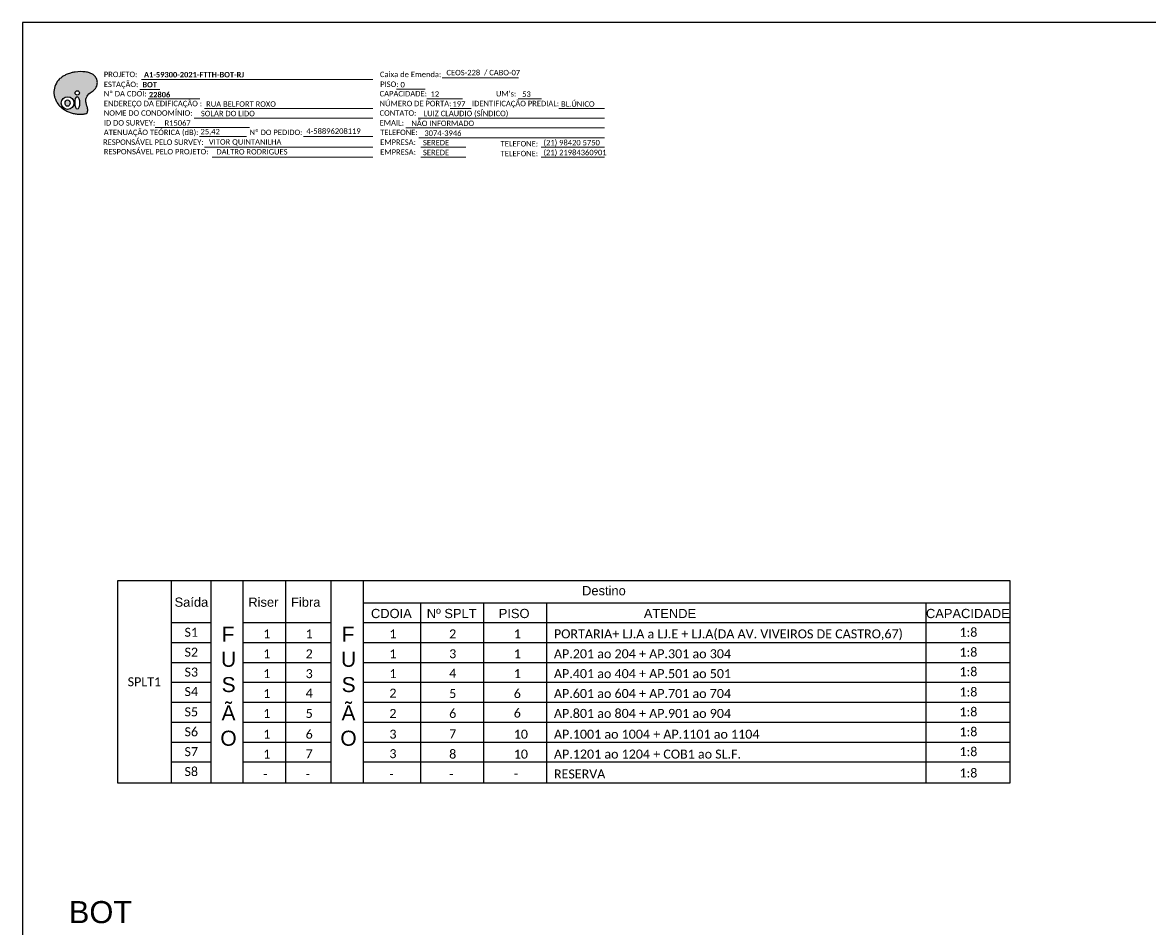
# Model space of a CAD drawing. Header units: metres. Extents: x -1286 to -445, y -500 to 94.
# Drawn here: x -1286.1 to -915.4, y -203.9 to 94.2 of the extents above; entities that cross this region are included whole.
import ezdxf
from ezdxf.enums import TextEntityAlignment as Align

# ---------------------------------------------------------------- set-up
doc = ezdxf.new("R2010")
doc.units = ezdxf.units.M
doc.styles.add('ARIAL', font='arial.ttf')
doc.styles.add('WMF-Calibri0', font='calibri.ttf')
doc.styles.add('WMF-Calibri1', font='calibrib.ttf')

# ---------------------------------------------------------------- blocks, each defined once
blk = doc.blocks.new('OI')
h = blk.add_hatch(color=40)
edge = h.paths.add_edge_path()
edge.add_spline(control_points=[(4.35, -0.67), (3.92, -0.99), (3.26, -1.5), (2.81, -2.59), (2.9, -3.5), (3.06, -4.27), (3.31, -4.85), (3.37, -5.39), (3.4, -5.88), (3.2, -6.4), (2.54, -6.61), (1.65, -6.63), (0.55, -6.67), (-0.56, -6.42), (-1.61, -6.14), (-2.77, -5.61), (-3.92, -4.77), (-4.89, -3.7), (-5.34, -2.65), (-5.6, -1.94), (-5.85, -0.96), (-5.71, 0.47), (-5.1, 2.02), (-4.14, 3.02), (-3.3, 3.61), (-2.37, 4.16), (-1.36, 4.44), (-0.56, 4.7), (0.79, 4.85), (2.24, 4.97), (3.79, 4.57), (4.67, 4.21), (5.44, 3.65), (5.76, 2.99), (6.03, 2.21), (6.01, 1.46), (5.72, 0.64), (5.31, 0.08), (4.88, -0.38), (4.51, -0.55), (4.35, -0.67)], knot_values=[0, 0, 0, 0, 1.60434, 2.417191, 3.427595, 4.282808, 4.776746, 5.304182, 5.888771, 6.258406, 6.858137, 7.79129, 8.986195, 10.124242, 11.187857, 12.242908, 13.953784, 15.414161, 16.515391, 17.349188, 17.675853, 19.552021, 21.515531, 22.568638, 23.63245, 24.621084, 25.782718, 26.745347, 27.142653, 29.870543, 31.004649, 31.921532, 32.709589, 33.801391, 34.042471, 35.192333, 35.971461, 36.628871, 37.254359, 37.836911, 37.836911, 37.836911, 37.836911], degree=3, periodic=0)
h.paths.add_polyline_path([(1.13, -0.87, -1), (-0.04, -0.87, -1)], flags=16)
edge = h.paths.add_edge_path(flags=16)
edge.add_ellipse((0.56, -3.59), major_axis=(-0.02, 1.71), ratio=0.361305, start_angle=0, end_angle=360)
h.paths.add_polyline_path([(-0.36, -3.62, -1), (-3.8, -3.62, -1)], flags=16)
edge = h.paths.add_edge_path(flags=0)
edge.add_ellipse((-2.08, -3.62), major_axis=(0, 0.885), ratio=0.758294, start_angle=0, end_angle=360)
at = {"color": 40}
for centre, radius in [((-2.08, -3.62), 1.72), ((0.54, -0.87), 0.587)]:
    blk.add_circle(centre, radius, dxfattribs=at)
blk.add_ellipse((-2.08, -3.62), major_axis=(0, 0.885), ratio=0.758294, start_param=-3.141592653589792, end_param=3.141592653589792, dxfattribs=at)
blk.add_ellipse((0.56, -3.59), major_axis=(-0.02, 1.71), ratio=0.361305, dxfattribs=at)
at = {"color": 40, "start_tangent": (-0.800898, -0.598801), "end_tangent": (-0.800898, -0.598801)}
blk.add_spline([(4.35, -0.67), (3.2, -1.78), (2.9, -2.54), (2.92, -3.55), (3.12, -4.38), (3.28, -4.85), (3.37, -5.37), (3.35, -5.95), (3.2, -6.29), (2.66, -6.55), (1.73, -6.63), (0.54, -6.62), (-0.58, -6.41), (-1.6, -6.11), (-2.56, -5.67), (-3.95, -4.67), (-4.89, -3.56), (-5.37, -2.56), (-5.64, -1.78), (-5.72, -1.46), (-5.63, 0.42), (-4.84, 2.22), (-4.13, 2.99), (-3.27, 3.62), (-2.4, 4.09), (-1.3, 4.47), (-0.37, 4.72), (0.02, 4.77), (2.75, 4.8), (3.85, 4.53), (4.69, 4.16), (5.31, 3.68), (5.85, 2.73), (5.93, 2.5), (5.94, 1.35), (5.67, 0.62), (5.29, 0.08), (4.84, -0.36), (4.35, -0.67)], degree=3, dxfattribs=at)

msp = doc.modelspace()

# ---------------------------------------------------------------- linework, layer by layer
for p, q in [((-1254.76, -89.23), (-961.56, -89.23)), ((-1254.76, -155.82), (-1254.76, -89.23)), ((-1237.19, -89.23), (-1237.19, -155.82)), ((-1224.21, -89.23), (-1224.21, -155.82)), ((-1213.54, -155.82), (-1213.54, -89.23)), ((-1199.61, -89.23), (-1199.61, -155.82)), ((-1184.76, -89.23), (-1184.76, -155.82)), ((-1174.08, -89.23), (-1174.08, -155.82)), ((-961.56, -89.23), (-961.56, -155.82)), ((-1174.08, -96.5), (-961.56, -96.5)), ((-1155.29, -96.5), (-1155.29, -155.82)), ((-1134.58, -96.5), (-1134.58, -155.82)), ((-1113.91, -96.5), (-1113.91, -155.82)), ((-989.22, -96.5), (-989.22, -155.82)), ((-1237.19, -103.04), (-1224.21, -103.04)), ((-1213.54, -103.04), (-1184.76, -103.04)), ((-1174.08, -103.04), (-961.56, -103.04)), ((-1237.19, -109.58), (-1224.21, -109.58)), ((-1213.54, -109.58), (-1184.76, -109.58)), ((-1174.08, -109.58), (-961.56, -109.58)), ((-1237.19, -116.11), (-1224.21, -116.11)), ((-1213.54, -116.11), (-1184.76, -116.11)), ((-1174.08, -116.11), (-961.56, -116.11)), ((-1237.19, -122.65), (-1224.21, -122.65)), ((-1213.54, -122.65), (-1184.76, -122.65)), ((-1174.08, -122.65), (-961.56, -122.65)), ((-1237.19, -129.19), (-1224.21, -129.19)), ((-1213.54, -129.19), (-1184.76, -129.19)), ((-1174.08, -129.19), (-961.56, -129.19)), ((-1237.19, -135.73), (-1224.21, -135.73)), ((-1213.54, -135.73), (-1184.76, -135.73)), ((-1174.08, -135.73), (-961.56, -135.73)), ((-1237.19, -142.27), (-1224.21, -142.27)), ((-1213.54, -142.27), (-1184.76, -142.27)), ((-1174.08, -142.27), (-961.56, -142.27)), ((-1237.19, -148.81), (-1224.21, -148.81)), ((-1213.54, -148.81), (-1184.76, -148.81)), ((-1174.08, -148.81), (-961.56, -148.81)), ((-961.56, -155.82), (-1254.76, -155.82))]:
    msp.add_line(p, q)
msp.add_lwpolyline([(-1286.07, -499.81), (-445.07, -499.81), (-445.07, 94.19), (-1286.07, 94.19)], close=True)
at = {"color": 7, "lineweight": 0}
for points in [[(-1246.96, 75.52), (-1170.98, 75.52)], [(-1148.15, 76.01), (-1123.01, 76.01)], [(-1247.47, 72.24), (-1240.92, 72.24)], [(-1163.19, 72.28), (-1153.71, 72.28)], [(-1244.81, 69.17), (-1227.84, 69.17)], [(-1153.14, 69.17), (-1141.52, 69.17)], [(-1123.2, 69.17), (-1115.53, 69.17)], [(-1226.24, 65.93), (-1170.98, 65.93)], [(-1145.56, 65.93), (-1138.61, 65.93)], [(-1109.86, 65.93), (-1094.82, 65.93)], [(-1242.49, 59.75), (-1211.44, 59.75)], [(-1229.65, 62.82), (-1170.98, 62.82)], [(-1160.06, 59.58), (-1094.8, 59.58)], [(-1156.02, 62.82), (-1094.8, 62.82)], [(-1227.96, 56.79), (-1212.45, 56.79)], [(-1193.73, 56.79), (-1170.96, 56.79)], [(-1155.78, 56.34), (-1094.8, 56.34)], [(-1226.24, 53.23), (-1170.98, 53.23)], [(-1155.17, 53.23), (-1140.37, 53.23)], [(-1115.57, 53.23), (-1094.8, 53.23)], [(-1223.75, 49.99), (-1170.98, 49.99)], [(-1155.17, 49.99), (-1140.37, 49.99)], [(-1115.57, 49.99), (-1094.8, 49.99)]]:
    msp.add_lwpolyline(points, dxfattribs=at)

# ---------------------------------------------------------------- block references
at = {"color": 7, "xscale": 1.213923925163967, "yscale": 1.213923925163967, "zscale": 1.213923925163967, "rotation": 0.1532896023949059}
msp.add_blockref('OI', (-1268.76, 72.14), dxfattribs=at)

# ---------------------------------------------------------------- texts
at = {"color": 7, "lineweight": 0, "style": 'WMF-Calibri0'}
for s, height, p in [('PROJETO:', 1.793, (-1259.36, 76.26)), ('Caixa de Emenda:', 1.7927, (-1168.6, 76.26)), ('ESTAÇÃO:', 1.793, (-1259.36, 72.98)), ('PISO:', 1.793, (-1168.53, 73.03)), ('Nº DA CDOI:', 1.7927, (-1259.36, 69.91)), ('CAPACIDADE:', 1.7927, (-1168.71, 69.91)), ("UM's:", 1.793, (-1130.47, 69.91)), ('ENDEREÇO DA EDIFICAÇÃO :', 1.7927, (-1259.36, 66.68)), ('NÚMERO DE PORTA:', 1.7927, (-1168.71, 66.68)), ('IDENTIFICAÇÃO PREDIAL:', 1.7927, (-1138.34, 66.68)), ('NOME DO CONDOMÍNIO:', 1.7927, (-1259.36, 63.56)), ('CONTATO:', 1.793, (-1168.71, 63.56)), ('ATENUAÇÃO TEÓRICA (dB):', 1.7927, (-1259.36, 57.21)), ('ID DO SURVEY:', 1.7927, (-1259.36, 60.33)), ('EMAIL:', 1.793, (-1168.71, 60.33)), ('RESPONSÁVEL PELO SURVEY:', 1.7927, (-1259.6, 53.98)), ('Nº DO PEDIDO:', 1.7927, (-1211.44, 57.21)), ('TELEFONE:', 1.793, (-1168.53, 57.21)), ('EMPRESA:', 1.793, (-1168.53, 53.98)), ('RESPONSÁVEL PELO PROJETO:', 1.7927, (-1259.36, 50.87)), ('EMPRESA:', 1.793, (-1168.53, 50.74)), ('TELEFONE:', 1.793, (-1128.93, 53.47)), ('TELEFONE:', 1.793, (-1128.93, 50.24))]:
    msp.add_text(s, height=height, dxfattribs=at).set_placement(p)
at = {"color": 7}
for s, height, style, p in [('A1-59300-2021-FTTH-BOT-RJ', 1.7927, 'WMF-Calibri1', (-1246.16, 76.17)), ('CEOS-228  / CABO-07', 1.7927, 'WMF-Calibri0', (-1146.75, 76.85)), ('BOT', 1.793, 'WMF-Calibri1', (-1246.68, 72.89)), ('0', 1.79, 'WMF-Calibri0', (-1161.84, 72.88)), ('12', 1.793, 'WMF-Calibri0', (-1151.96, 69.79)), ('53', 1.793, 'WMF-Calibri0', (-1121.85, 69.77)), ('RUA BELFORT ROXO ', 1.7927, 'WMF-Calibri0', (-1225.73, 66.52)), ('197', 1.793, 'WMF-Calibri0', (-1144.74, 66.53)), ('BL.ÚNICO', 1.793, 'WMF-Calibri0', (-1109.1, 66.53)), ('SOLAR DO LIDO', 1.7927, 'WMF-Calibri0', (-1227.45, 63.39)), ('LUIZ CLAUDIO (SÍNDICO)', 1.7927, 'WMF-Calibri0', (-1154.25, 63.42)), ('R15067', 1.793, 'WMF-Calibri0', (-1239.4, 60.28)), ('4-58896208119', 1.7927, 'WMF-Calibri0', (-1192.78, 57.62)), ('NÃO INFORMADO', 1.7927, 'WMF-Calibri0', (-1158.28, 60.18)), ('25,42', 1.793, 'WMF-Calibri0', (-1227.58, 57.45)), ('VITOR QUINTANILHA', 1.7927, 'WMF-Calibri0', (-1224.84, 54.07)), ('SEREDE', 1.793, 'WMF-Calibri0', (-1154.47, 53.83)), ('3074-3946', 1.793, 'WMF-Calibri0', (-1154, 56.94)), ('(21) 98420 5750', 1.7927, 'WMF-Calibri0', (-1114.86, 53.83)), ('DALTRO RODRIGUES', 1.7927, 'WMF-Calibri0', (-1222.35, 50.83)), ('SEREDE', 1.793, 'WMF-Calibri0', (-1154.47, 50.59)), ('(21) 21984360901', 1.7927, 'WMF-Calibri0', (-1114.86, 50.59)), ('1', 2.95, 'WMF-Calibri0', (-1206.95, -108.2)), ('1', 2.95, 'WMF-Calibri0', (-1193.02, -108.2)), ('1', 2.95, 'WMF-Calibri0', (-1165.5, -108.2)), ('2', 2.95, 'WMF-Calibri0', (-1145.85, -108.2)), ('1', 2.95, 'WMF-Calibri0', (-1124.62, -108.2)), ('PORTARIA+ LJ.A a LJ.E + LJ.A(DA AV. VIVEIROS DE CASTRO,67)', 2.9537, 'WMF-Calibri0', (-1111.42, -108.2)), ('1', 2.95, 'WMF-Calibri0', (-1206.95, -114.74)), ('2', 2.95, 'WMF-Calibri0', (-1193.02, -114.74)), ('1', 2.95, 'WMF-Calibri0', (-1165.5, -114.74)), ('3', 2.95, 'WMF-Calibri0', (-1145.85, -114.74)), ('1', 2.95, 'WMF-Calibri0', (-1124.62, -114.74)), ('AP.201 ao 204 + AP.301 ao 304', 2.9537, 'WMF-Calibri0', (-1111.42, -114.74)), ('1', 2.95, 'WMF-Calibri0', (-1206.95, -121.27)), ('3', 2.95, 'WMF-Calibri0', (-1193.02, -121.27)), ('1', 2.95, 'WMF-Calibri0', (-1165.5, -121.27)), ('4', 2.95, 'WMF-Calibri0', (-1145.85, -121.14)), ('1', 2.95, 'WMF-Calibri0', (-1124.62, -121.27)), ('AP.401 ao 404 + AP.501 ao 501', 2.9537, 'WMF-Calibri0', (-1111.42, -121.27)), ('1', 2.95, 'WMF-Calibri0', (-1206.95, -127.81)), ('4', 2.95, 'WMF-Calibri0', (-1193.02, -127.68)), ('2', 2.95, 'WMF-Calibri0', (-1165.5, -127.68)), ('5', 2.95, 'WMF-Calibri0', (-1145.85, -127.81)), ('6', 2.95, 'WMF-Calibri0', (-1124.62, -127.81)), ('AP.601 ao 604 + AP.701 ao 704', 2.9537, 'WMF-Calibri0', (-1111.42, -127.81)), ('1', 2.95, 'WMF-Calibri0', (-1206.95, -134.35)), ('5', 2.95, 'WMF-Calibri0', (-1193.02, -134.35)), ('2', 2.95, 'WMF-Calibri0', (-1165.5, -134.35)), ('6', 2.95, 'WMF-Calibri0', (-1145.85, -134.35)), ('6', 2.95, 'WMF-Calibri0', (-1124.62, -134.22)), ('AP.801 ao 804 + AP.901 ao 904', 2.9537, 'WMF-Calibri0', (-1111.42, -134.35)), ('1', 2.95, 'WMF-Calibri0', (-1206.95, -141.17)), ('6', 2.95, 'WMF-Calibri0', (-1193.02, -141.17)), ('3', 2.95, 'WMF-Calibri0', (-1165.5, -141.17)), ('7', 2.95, 'WMF-Calibri0', (-1145.85, -141.05)), ('10', 2.954, 'WMF-Calibri0', (-1124.62, -141.17)), ('AP.1001 ao 1004 + AP.1101 ao 1104', 2.9537, 'WMF-Calibri0', (-1111.42, -141.17)), ('8', 2.95, 'WMF-Calibri0', (-1145.85, -147.71)), ('1', 2.95, 'WMF-Calibri0', (-1206.95, -147.71)), ('7', 2.95, 'WMF-Calibri0', (-1193.02, -147.58)), ('3', 2.95, 'WMF-Calibri0', (-1165.5, -147.58)), ('10', 2.954, 'WMF-Calibri0', (-1124.62, -147.71)), ('AP.1201 ao 1204 + COB1 ao SL.F.', 2.9537, 'WMF-Calibri0', (-1111.42, -147.71)), ('RESERVA', 2.954, 'WMF-Calibri0', (-1111.42, -154.25)), ('-', 2.95, 'WMF-Calibri0', (-1206.95, -154.25)), ('-', 2.95, 'WMF-Calibri0', (-1193.02, -154.25)), ('-', 2.95, 'WMF-Calibri0', (-1165.5, -154.25)), ('-', 2.95, 'WMF-Calibri0', (-1145.85, -154.25)), ('-', 2.95, 'WMF-Calibri0', (-1124.62, -154.12)), ('BOT', 7.258, 'ARIAL', (-1270.87, -201.8))]:
    msp.add_text(s, height=height, dxfattribs=dict(at, style=style)).set_placement(p)
at = {"color": 7, "style": 'WMF-Calibri1'}
msp.add_text('22806', height=1.793, dxfattribs=at).set_placement((-1241.03, 69.6), align=Align.CENTER)
at = {"style": 'ARIAL'}
for s, p in [('Destino', (-1094.98, -92.53)), ('Saída', (-1230.57, -96.3)), ('Riser', (-1206.92, -96.3)), ('Fibra', (-1192.99, -96.3)), ('CDOIA', (-1164.85, -100.03)), ('Nº SPLT', (-1145.03, -100.03)), ('PISO', (-1124.5, -100.03)), ('ATENDE', (-1073.28, -100.03)), ('CAPACIDADE', (-975.38, -100.03))]:
    msp.add_text(s, height=3.032, dxfattribs=at).set_placement(p, align=Align.MIDDLE_CENTER)
at = {"linetype": 'Continuous', "style": 'ARIAL'}
for s, p in [('F', (-1220.6, -109.3)), ('F', (-1181.16, -109.3)), ('U', (-1220.85, -117.54)), ('U', (-1181.41, -117.54)), ('S', (-1220.64, -125.86)), ('S', (-1181.2, -125.86)), ('Ã', (-1220.67, -135.17)), ('Ã', (-1181.23, -135.17)), ('O', (-1221.06, -143.49)), ('O', (-1181.62, -143.49))]:
    msp.add_text(s, height=4.94, dxfattribs=at).set_placement(p)
at = {"color": 7, "lineweight": 0, "style": 'WMF-Calibri0', "flags": 8}
for tag, p, s in [('S1', (-1232.84, -107.68), 'S1'), ('1:8', (-978.15, -107.68), '1:8'), ('1:8', (-978.15, -114.22), '1:8'), ('S2', (-1232.84, -114.22), 'S2'), ('S3', (-1232.84, -120.76), 'S3'), ('1:8', (-978.15, -120.63), '1:8'), ('SPLT1', (-1251.53, -123.94), 'XX'), ('S4', (-1232.84, -127.17), 'S4'), ('1:8', (-978.15, -127.29), '1:8'), ('S5', (-1232.84, -133.83), 'S5'), ('1:8', (-978.15, -133.83), '1:8'), ('S6', (-1232.84, -140.37), 'S6'), ('1:8', (-978.15, -140.37), '1:8'), ('S7', (-1232.84, -146.91), 'S7'), ('1:8', (-978.15, -146.91), '1:8'), ('S8', (-1232.84, -153.45), 'S8'), ('1:8', (-978.15, -153.92), '1:8')]:
    msp.add_attdef(tag, p, s, height=2.954, dxfattribs=at)

doc.saveas('drawing.dxf')
